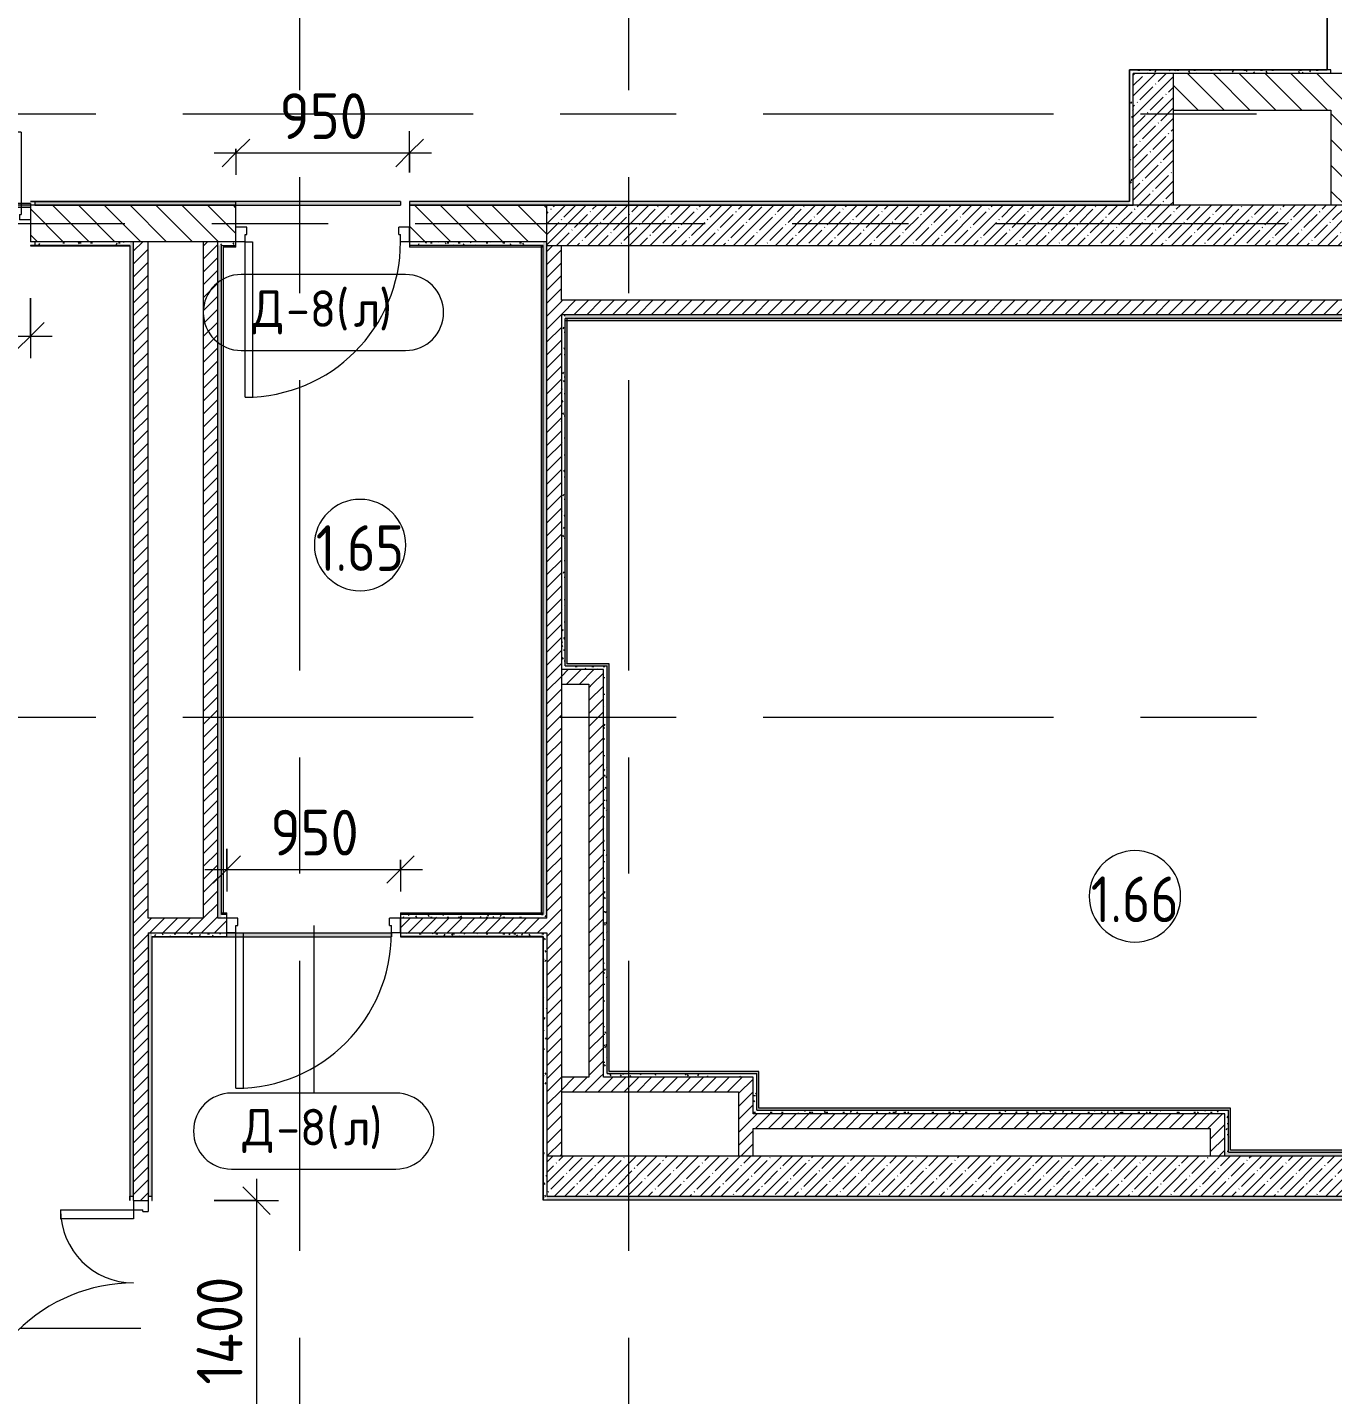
# Model space of a CAD drawing. Header units: millimetres. Extents: x 81459 to 274965, y -8553 to 29000.
# Drawn here: x 91368 to 98510, y 4094 to 11573 of the extents above; entities that cross this region are included whole.
import ezdxf

# ---------------------------------------------------------------- set-up
doc = ezdxf.new("R2010")
doc.units = ezdxf.units.MM
doc.linetypes.add('Осевая', pattern=[3175, 635, -476.25, 1587.5, -476.25])
for name, color, linetype, lineweight in [('A-ANNO-DIMS', 7, 'Continuous', 9), ('A-ANNO-DIMS-100', 7, 'Continuous', 9), ('A-AREA-IDEN', 7, 'Continuous', 9), ('A-DOOR-IDEN', 7, 'Continuous', 9), ('A-WALL', 7, 'Continuous', 9), ('I-WALL', 7, 'Continuous', 9), ('Ограждение', 7, 'Continuous', 9), ('Оси-2', 7, 'Осевая', 9), ('Поручни', 7, 'Continuous', 9)]:
    doc.layers.add(name, color=color, linetype=linetype, lineweight=lineweight)
for name, color, linetype, lineweight, true_color in [('A-DOOR-1', 1, 'Continuous', 9, 0xff0000), ('A-DOOR-2', 1, 'Continuous', 13, 0xff0000), ('A-DOOR-FRAM-1', 1, 'Continuous', 13, 0xff0000), ('A-WALL-1', 7, 'Continuous', 9, 0x3c3c3c), ('A-WALL-FNSH-1', 7, 'Continuous', 9, 0x3c3c3c)]:
    doc.layers.add(name, color=color, linetype=linetype, lineweight=lineweight, true_color=true_color)
doc.styles.add('GOST Common', font='GOST_Common.ttf', dxfattribs={"height": 200})
doc.styles.add('GOST Common_1', font='GOST_Common.ttf', dxfattribs={"width": 0.9, "height": 250})
doc.styles.add('ISOCPEUR', font='isocpeur.ttf', dxfattribs={"width": 0.9, "height": 250})
doc.dimstyles.new('ISO-2_5_0_9К_БОЛЬШОЙ', dxfattribs={"dimscale": 304.8, "dimtxt": 248.995294, "dimasz": 0.492126, "dimexe": 0.393701, "dimexo": 0.984252, "dimgap": 0, "dimtad": 1, "dimdec": 0, "dimrnd": 10, "dimzin": 0, "dimdsep": 46, "dimtxsty": 'ISOCPEUR', "dimblk1": 'OBLIQUE', "dimblk2": 'OBLIQUE', "dimsah": 1, "dimcen": 0.09, "dimdle": 0.393701, "dimazin": 0, "dimtfac": 1, "dimtdec": 4, "dimtix": 1, "dimtmove": 0, "dimatfit": 3, "dimfxl": 1, "dimtvp": 1, "dimtolj": 1, "dimtzin": 0, "dimarcsym": 2})
pattern_1 = [(45, (0, 0), (-35.35534, 35.35534), [])]
pattern_2 = [(135, (0, 0), (-70.71068, -70.71068), [])]
pattern_3 = [(45, (0, 0), (-57.024626, 57.024626), []), (45, (57.025, 0), (-57.024626, 57.024626), [100.806, -20.161, 3.353, -16.808])]
pattern_4 = [(0, (0, 0), (121.92, 30.48), [10.058, -81.382, 10.058, -81.382, -487.68]), (0, (0, 0), (121.92, 30.48), [-182.88, 10.058, -172.822, 10.058, -81.382, -213.36]), (0, (0, 0), (121.92, 30.48), [-457.2, 10.058, -50.902, 10.058, -142.342]), (120, (45.72, 15.24), (-87.356454, 90.345817), [10.058, -81.382, 10.058, -81.382, -487.68]), (120, (45.72, 15.24), (-87.356454, 90.345817), [-182.88, 10.058, -172.822, 10.058, -81.382, -213.36]), (120, (45.72, 15.24), (-87.356454, 90.345817), [-457.2, 10.058, -50.902, 10.058, -142.342]), (240, (60.96, 76.2), (-34.563546, -120.825817), [10.058, -81.382, 10.058, -81.382, -487.68]), (240, (60.96, 76.2), (-34.563546, -120.825817), [-182.88, 10.058, -172.822, 10.058, -81.382, -213.36]), (240, (60.96, 76.2), (-34.563546, -120.825817), [-457.2, 10.058, -50.902, 10.058, -142.342])]

# ---------------------------------------------------------------- blocks, each defined once
blk = doc.blocks.new('110_Дверь_СКБ_1Ст_Внутренняя1 - Д-8 950x2100h_охрана-31784688-План заполнения и маркировки дверных проемов 1 этажа в осях 23_1-33')
at = {"layer": 'A-DOOR-1'}
blk.add_arc((437.5, 100), 850, 90, 180, dxfattribs=at)
at = {"layer": 'A-DOOR-2'}
for p, q in [((437.5, 950), (397.5, 950)), ((397.5, 100), (397.5, 950)), ((437.5, 950), (437.5, 100)), ((437.5, 100), (397.5, 100))]:
    blk.add_line(p, q, dxfattribs=at)
at = {"layer": 'A-DOOR-FRAM-1'}
for p, q in [((-462.5, 100), (-462.5, 20)), ((-462.5, 100), (-412.5, 100)), ((-412.5, 100), (-412.5, 60)), ((437.5, 100), (437.5, 60)), ((437.5, 100), (487.5, 100)), ((487.5, 100), (487.5, 20)), ((-462.5, 20), (-402.5, 20)), ((-402.5, 60), (-412.5, 60)), ((-402.5, 60), (-402.5, 20)), ((427.5, 60), (427.5, 20)), ((437.5, 60), (427.5, 60)), ((427.5, 20), (487.5, 20))]:
    blk.add_line(p, q, dxfattribs=at)
blk = doc.blocks.new('110_Дверь_СКБ_1Ст_Внутренняя1 - Д-8 950x2100h_охрана-32224770-План заполнения и маркировки дверных проемов 1 этажа в осях 23_1-33')
at = {"layer": 'A-DOOR-1'}
blk.add_arc((437.5, 40), 850, 90, 180, dxfattribs=at)
at = {"layer": 'A-DOOR-2'}
for p, q in [((437.5, 890), (397.5, 890)), ((397.5, 40), (397.5, 890)), ((437.5, 890), (437.5, 40)), ((437.5, 40), (397.5, 40))]:
    blk.add_line(p, q, dxfattribs=at)
at = {"layer": 'A-DOOR-FRAM-1'}
for p, q in [((-462.5, 40), (-462.5, -40)), ((-462.5, 40), (-412.5, 40)), ((-412.5, 40), (-412.5, 0)), ((-402.5, 0), (-412.5, 0)), ((-402.5, 0), (-402.5, -40)), ((427.5, 0), (427.5, -40)), ((437.5, 0), (427.5, 0)), ((437.5, 40), (437.5, 0)), ((437.5, 40), (487.5, 40)), ((487.5, 40), (487.5, -40)), ((-462.5, -40), (-402.5, -40)), ((427.5, -40), (487.5, -40))]:
    blk.add_line(p, q, dxfattribs=at)
blk = doc.blocks.new('110_Дверь_СКБ_2Ст - Д-5_п_ Из игровой в коридор-32215844-План заполнения и маркировки дверных проемов 1 этажа в осях 23_1-33')
at = {"layer": 'A-DOOR-1'}
for centre, radius, start, end in [((-637.5, 40), 900, 0, 90), ((662.5, 40), 400, 90, 180)]:
    blk.add_arc(centre, radius, start, end, dxfattribs=at)
at = {"layer": 'A-DOOR-2'}
for p, q in [((-637.5, 940), (-587.5, 940)), ((-637.5, 940), (-637.5, 40)), ((-587.5, 40), (-587.5, 940)), ((662.5, 440), (612.5, 440)), ((612.5, 40), (612.5, 440)), ((662.5, 440), (662.5, 40)), ((-637.5, 40), (-587.5, 40)), ((662.5, 40), (612.5, 40))]:
    blk.add_line(p, q, dxfattribs=at)
at = {"layer": 'A-DOOR-FRAM-1'}
for p, q in [((-637.5, 40), (-687.5, 40)), ((-687.5, 40), (-687.5, -40)), ((-637.5, 40), (-637.5, -10)), ((712.5, 40), (662.5, 40)), ((662.5, 40), (662.5, -10)), ((712.5, 40), (712.5, -40)), ((-627.5, -40), (-687.5, -40)), ((-637.5, -10), (-627.5, -10)), ((-627.5, -10), (-627.5, -40)), ((652.5, -10), (662.5, -10)), ((652.5, -10), (652.5, -40)), ((712.5, -40), (652.5, -40))]:
    blk.add_line(p, q, dxfattribs=at)
blk = doc.blocks.new('110_Дверь_СКБ_2Ст - Д-2а_п_ Из коридора на лестницу-32215207-План заполнения и маркировки дверных проемов 1 этажа в осях 23_1-33')
at = {"layer": 'A-DOOR-1'}
for centre, radius, start, end in [((-637.5, 100), 900, 0, 90), ((662.5, 100), 400, 90, 180)]:
    blk.add_arc(centre, radius, start, end, dxfattribs=at)
at = {"layer": 'A-DOOR-2'}
for p, q in [((-637.5, 1000), (-587.5, 1000)), ((-637.5, 1000), (-637.5, 100)), ((-587.5, 100), (-587.5, 1000)), ((662.5, 500), (612.5, 500)), ((612.5, 100), (612.5, 500)), ((662.5, 500), (662.5, 100)), ((-637.5, 100), (-587.5, 100)), ((662.5, 100), (612.5, 100))]:
    blk.add_line(p, q, dxfattribs=at)
at = {"layer": 'A-DOOR-FRAM-1'}
for p, q in [((-637.5, 100), (-687.5, 100)), ((-687.5, 100), (-687.5, 20)), ((-637.5, 100), (-637.5, 50)), ((712.5, 100), (662.5, 100)), ((662.5, 100), (662.5, 50)), ((712.5, 100), (712.5, 20)), ((-627.5, 20), (-687.5, 20)), ((-637.5, 50), (-627.5, 50)), ((-627.5, 50), (-627.5, 20)), ((652.5, 50), (662.5, 50)), ((652.5, 50), (652.5, 20)), ((712.5, 20), (652.5, 20))]:
    blk.add_line(p, q, dxfattribs=at)
blk = doc.blocks.new('Ограждение - Ограждение-32872100-План заполнения и маркировки дверных проемов 1 этажа в осях 23_1-33')
at = {"layer": 'Ограждение'}
blk.add_hatch(color=256, dxfattribs=at).paths.add_polyline_path([(91385, 10590), (91385, 10610), (89985, 10610), (89985, 10590)])
at = {"layer": 'Поручни'}
for p, q in [((89985, 10600), (89985, 10610)), ((91385, 10610), (89985, 10610)), ((89985, 10590), (91385, 10590)), ((91385, 10610), (91385, 10600))]:
    blk.add_line(p, q, dxfattribs=at)
blk = doc.blocks.new('Ограждение - Ограждение-33123519-План заполнения и маркировки дверных проемов 1 этажа в осях 23_1-33')
at = {"layer": 'Ограждение'}
blk.add_hatch(color=256, dxfattribs=at).paths.add_polyline_path([(93360, 6599), (93360, 6619), (92460, 6619), (92460, 6600), (92546.4, 6599)])
at = {"layer": 'Поручни'}
for p, q in [((92410, 6599), (93360, 6599)), ((93360, 6619), (92460, 6619)), ((93360, 6619), (93360, 6599))]:
    blk.add_line(p, q, dxfattribs=at)
blk = doc.blocks.new('Ограждение - Ограждение-33477144-План заполнения и маркировки дверных проемов 1 этажа в осях 23_1-33')
at = {"layer": 'Ограждение'}
blk.add_hatch(color=256, dxfattribs=at).paths.add_polyline_path([(93410, 10600), (93410, 10620), (92510, 10620), (92510, 10600), (92546.4, 10600)])
at = {"layer": 'Поручни'}
for p, q in [((93410, 10620), (92510, 10620)), ((92510, 10600), (93410, 10600)), ((93410, 10620), (93410, 10600))]:
    blk.add_line(p, q, dxfattribs=at)
blk = doc.blocks.new('М_двери - Типоразмер_рамка-25223575-План заполнения и маркировки дверных проемов 1 этажа в осях 23_1-33')
at = {"layer": 'A-DOOR-IDEN'}
for p, q in [((4.496, 2.08), (-4.496, 2.08)), ((-4.496, -2.08), (4.496, -2.08))]:
    blk.add_line(p, q, dxfattribs=at)
for centre, start, end in [((-4.496, 0), 90, 270), ((4.496, 0), 270, 90)]:
    blk.add_arc(centre, 2.08, start, end, dxfattribs=at)
blk = doc.blocks.new('Марка_Помещения - Номер-25198446-План заполнения и маркировки дверных проемов 1 этажа в осях 23_1-33')
at = {"layer": 'A-AREA-IDEN'}
for start, end in [(360, 180), (180, 360)]:
    blk.add_arc((0, 0), 2.5, start, end, dxfattribs=at)
blk = doc.blocks.new('DIMBLOCK37-План заполнения и маркировки дверных проемов 1 этажа в осях 23_1-33')
at = {"layer": 'A-ANNO-DIMS-100'}
for p, q in [((89985, 10092), (89985, 9764.5)), ((89985, 9884.5), (89985, 10092)), ((91385, 10092), (91385, 9764.5)), ((91385, 9884.5), (91385, 10092)), ((89865, 9884.5), (91505, 9884.5))]:
    blk.add_line(p, q, dxfattribs=at)
at = {"layer": 'A-ANNO-DIMS-100', "lineweight": 20}
for p, q in [((89985, 9884.5), (90060, 9959.5)), ((91385, 9884.5), (91460, 9959.5)), ((89985, 9884.5), (89910, 9809.5)), ((91385, 9884.5), (91310, 9809.5))]:
    blk.add_line(p, q, dxfattribs=at)
at = {"layer": 'A-ANNO-DIMS-100', "color": 0, "insert": (90378.5, 10211.1), "char_height": 250, "width": 735.494, "attachment_point": 1, "line_spacing_factor": 1.149209, "style": 'ISOCPEUR'}
blk.add_mtext('1400', dxfattribs=at)
blk = doc.blocks.new('_Oblique')
at = {"color": 0, "linetype": 'ByBlock', "lineweight": -2}
blk.add_line((-0.5, -0.5), (0.5, 0.5), dxfattribs=at)
blk = doc.blocks.new('DIMBLOCK40-План заполнения и маркировки дверных проемов 1 этажа в осях 23_1-33')
at = {"layer": 'A-ANNO-DIMS-100'}
for p, q in [((93460, 10780), (93460, 11006.1)), ((92390, 10886.1), (93580, 10886.1)), ((92510, 10908), (92510, 10766.1)), ((92510, 10886.1), (92510, 10908)), ((93460, 10886.1), (93460, 10780))]:
    blk.add_line(p, q, dxfattribs=at)
at = {"layer": 'A-ANNO-DIMS-100', "lineweight": 20}
for p, q in [((92510, 10886.1), (92585, 10961.1)), ((93460, 10886.1), (93535, 10961.1)), ((92510, 10886.1), (92435, 10811.1)), ((93460, 10886.1), (93385, 10811.1))]:
    blk.add_line(p, q, dxfattribs=at)
at = {"layer": 'A-ANNO-DIMS-100', "color": 0, "insert": (92748, 11212.7), "char_height": 250, "width": 568.858, "attachment_point": 1, "line_spacing_factor": 1.149209, "style": 'ISOCPEUR'}
blk.add_mtext('950', dxfattribs=at)
blk = doc.blocks.new('DIMBLOCK44-План заполнения и маркировки дверных проемов 1 этажа в осях 23_1-33')
at = {"layer": 'A-ANNO-DIMS-100'}
for p, q in [((92622.1, 5275), (92622.1, 3635)), ((92390, 5155), (92742.1, 5155)), ((92622.1, 5155), (92390, 5155)), ((92390, 3755), (92742.1, 3755)), ((92622.1, 3755), (92390, 3755))]:
    blk.add_line(p, q, dxfattribs=at)
at = {"layer": 'A-ANNO-DIMS-100', "lineweight": 20}
for p, q in [((92622.1, 5155), (92547.1, 5230)), ((92622.1, 5155), (92697.1, 5080)), ((92622.1, 3755), (92547.1, 3830)), ((92622.1, 3755), (92697.1, 3680))]:
    blk.add_line(p, q, dxfattribs=at)
at = {"layer": 'A-ANNO-DIMS-100', "color": 0, "insert": (92295.5, 4148.5), "char_height": 250, "width": 735.494, "attachment_point": 1, "rotation": 90, "line_spacing_factor": 1.149209, "style": 'ISOCPEUR'}
blk.add_mtext('1400', dxfattribs=at)
blk = doc.blocks.new('DIMBLOCK47-План заполнения и маркировки дверных проемов 1 этажа в осях 23_1-33')
at = {"layer": 'A-ANNO-DIMS-100'}
for p, q in [((92460, 7080), (92460, 6846.5)), ((92460, 6966.5), (92460, 7080)), ((92340, 6966.5), (93530, 6966.5)), ((93410, 7020), (93410, 6846.5)), ((93410, 6966.5), (93410, 7020))]:
    blk.add_line(p, q, dxfattribs=at)
at = {"layer": 'A-ANNO-DIMS-100', "lineweight": 20}
for p, q in [((92460, 6966.5), (92535, 7041.5)), ((93410, 6966.5), (93485, 7041.5)), ((92460, 6966.5), (92385, 6891.5)), ((93410, 6966.5), (93335, 6891.5))]:
    blk.add_line(p, q, dxfattribs=at)
at = {"layer": 'A-ANNO-DIMS-100', "color": 0, "insert": (92698, 7293.1), "char_height": 250, "width": 568.858, "attachment_point": 1, "line_spacing_factor": 1.149209, "style": 'ISOCPEUR'}
blk.add_mtext('950', dxfattribs=at)

msp = doc.modelspace()

# ---------------------------------------------------------------- hatches: boundary and pattern name
at = {"layer": 'I-WALL'}
h = msp.add_hatch(dxfattribs=at)
h.set_pattern_fill('FP_4', color=256, style=0, pattern_type=2)
h.set_pattern_definition(pattern_2)
h.paths.add_polyline_path([(98500, 10600), (98700, 10600), (98700, 11320), (98500, 11320), (98500, 11120)])
h.paths.add_polyline_path([(98700, 13220), (98700, 13400), (98500, 13400), (98500, 13220)])
h = msp.add_hatch(dxfattribs=at)
h.set_pattern_fill('FP_31', color=256, style=0, pattern_type=2)
h.set_pattern_definition(pattern_4)
h.paths.add_polyline_path([(98500, 11320), (98500, 11340), (97399, 11340), (97399, 11320), (97419, 11320)])
h = msp.add_hatch(dxfattribs=at)
h.set_pattern_fill('FP_31', color=256, style=0, pattern_type=2)
h.set_pattern_definition(pattern_4)
h.paths.add_polyline_path([(97419, 10600), (97419, 11320), (97399, 11320), (97399, 10600)])
h = msp.add_hatch(dxfattribs=at)
h.set_pattern_fill('FP_2', color=256, style=0, pattern_type=2)
h.set_pattern_definition(pattern_3)
h.paths.add_polyline_path([(97639, 10600), (97639, 11320), (97419, 11320), (97419, 10600)])
h = msp.add_hatch(dxfattribs=at)
h.set_pattern_fill('FP_4', color=256, style=0, pattern_type=2)
h.set_pattern_definition(pattern_2)
h.paths.add_polyline_path([(98500, 11120), (98500, 11320), (97639, 11320), (97639, 11120)])
h = msp.add_hatch(dxfattribs=at)
h.set_pattern_fill('FP_31', color=256, style=0, pattern_type=2)
h.set_pattern_definition(pattern_4)
h.paths.add_polyline_path([(97399, 10600), (97398, 10620), (93460, 10620), (93460, 10600), (95205, 10600)])
h.paths.add_polyline_path([(92510, 10600), (92510, 10620), (91410, 10620), (91410, 10600)])
h.paths.add_polyline_path([(89960, 10600), (89960, 10620), (89359, 10620), (89359, 10600), (89887.9, 10600)])
h = msp.add_hatch(dxfattribs=at)
h.set_pattern_fill('FP_4', color=256, style=0, pattern_type=2)
h.set_pattern_definition(pattern_2)
h.paths.add_polyline_path([(107130, 10400), (107130, 10600), (105095, 10600), (105095, 10400), (105839.1, 10400)])
h.paths.add_polyline_path([(103645, 10400), (103645, 10600), (101610, 10600), (101610, 10400)])
h.paths.add_polyline_path([(94210, 10400), (94210, 10600), (93460, 10600), (93460, 10400)])
h.paths.add_polyline_path([(92030, 10400), (92510, 10400), (92510, 10600), (91385, 10600), (91385, 10400), (91950, 10400)])
h.paths.add_polyline_path([(89985, 10400), (89985, 10600), (89610, 10600), (89610, 10400), (89887.9, 10400)])
h = msp.add_hatch(dxfattribs=at)
h.set_pattern_fill('FP_2', color=256, style=0, pattern_type=2)
h.set_pattern_definition(pattern_3)
h.paths.add_polyline_path([(101610, 10380), (101610, 10600), (94210, 10600), (94210, 10380), (100522.1, 10380)])
h = msp.add_hatch(dxfattribs=at)
h.set_pattern_fill('FP_31', color=256, style=0, pattern_type=2)
h.set_pattern_definition(pattern_4)
h.paths.add_polyline_path([(91930, 10380), (91930, 10400), (91410, 10400), (91410, 10380), (91929, 10380)])
h.paths.add_polyline_path([(89610, 10380), (89960, 10380), (89960, 10400), (89610, 10400)])
h = msp.add_hatch(dxfattribs=at)
h.set_pattern_fill('FP_31', color=256, style=0, pattern_type=2)
h.set_pattern_definition(pattern_4)
h.paths.add_polyline_path([(91930, 170), (91950, 170), (91950, 3730), (91930, 3730), (91930, 171)])
h.paths.add_polyline_path([(91950, 5180), (91950, 10400), (91930, 10400), (91930, 5180)])
h = msp.add_hatch(dxfattribs=at)
h.set_pattern_fill('FP_3', color=256, style=0, pattern_type=2)
h.set_pattern_definition(pattern_1)
h.paths.add_polyline_path([(92030, 100), (92030, 3755), (91950, 3755), (91950, 100)])
h.paths.add_polyline_path([(91950, 5155), (92030, 5155), (92030, 10400), (91950, 10400), (91950, 7527.4)])
h = msp.add_hatch(dxfattribs=at)
h.set_pattern_fill('FP_3', color=256, style=0, pattern_type=2)
h.set_pattern_definition(pattern_1)
h.paths.add_polyline_path([(92410, 6700), (92410, 10400), (92330, 10400), (92330, 6700)])
h = msp.add_hatch(dxfattribs=at)
h.set_pattern_fill('FP_31', color=256, style=0, pattern_type=2)
h.set_pattern_definition(pattern_4)
h.paths.add_polyline_path([(94189.5, 10380), (94190, 10380), (94189.5, 10400), (93460, 10400), (93460, 10380), (94181, 10380)])
h.paths.add_polyline_path([(92510, 10380), (92510, 10400), (92410, 10400), (92410, 10380), (92439, 10380)])
h = msp.add_hatch(dxfattribs=at)
h.set_pattern_fill('FP_31', color=256, style=0, pattern_type=2)
h.set_pattern_definition(pattern_4)
h.paths.add_polyline_path([(94210, 6720), (94210, 10400), (94190, 10400), (94190, 6720)])
h = msp.add_hatch(dxfattribs=at)
h.set_pattern_fill('FP_31', color=256, style=0, pattern_type=2)
h.set_pattern_definition(pattern_4)
h.paths.add_polyline_path([(92410, 6700), (92430, 6700), (92430, 10380), (92410, 10380), (92410, 6720)])
h = msp.add_hatch(dxfattribs=at)
h.set_pattern_fill('FP_3', color=256, style=0, pattern_type=2)
h.set_pattern_definition(pattern_1)
h.paths.add_polyline_path([(94290, 5400), (94290, 10380), (94210, 10380), (94210, 5400)])
h = msp.add_hatch(dxfattribs=at)
h.set_pattern_fill('FP_3', color=256, style=0, pattern_type=2)
h.set_pattern_definition(pattern_1)
h.paths.add_polyline_path([(101080, 10000), (101080, 10080), (94290, 10080), (94290, 10000), (100522.1, 10000)])
h = msp.add_hatch(dxfattribs=at)
h.set_pattern_fill('FP_31', color=256, style=0, pattern_type=2)
h.set_pattern_definition(pattern_4)
h.paths.add_polyline_path([(94310, 8060), (94310, 10000), (94290, 10000), (94290, 8060)])
h = msp.add_hatch(dxfattribs=at)
h.set_pattern_fill('FP_31', color=256, style=0, pattern_type=2)
h.set_pattern_definition(pattern_4)
h.paths.add_polyline_path([(101080, 9980), (101080, 10000), (94310, 10000), (94310, 9980), (101060, 9980)])
for points in [[(94321, 8080), (94321, 9980), (94310, 9980), (94310, 8080)], [(101060, 9969), (101060, 9980), (94310, 9980), (94310, 9969), (100522.1, 9969)], [(94540, 8080), (94551, 8080), (94551, 8091), (94321, 8091), (94321, 8080), (94520, 8080)], [(94551, 5850), (94551, 8080), (94540, 8080), (94540, 5850)], [(95360, 5850), (95371, 5850), (95371, 5861), (94551, 5861), (94551, 5850), (95340, 5850)], [(95371, 5650), (95371, 5850), (95360, 5850), (95360, 5650)], [(97940, 5650), (97951, 5650), (97951, 5661), (95371, 5661), (95371, 5650), (97920, 5650)], [(97951, 5420), (97951, 5650), (97940, 5650), (97940, 5420)]]:
    msp.add_hatch(color=256, dxfattribs=at).paths.add_polyline_path(points)
h = msp.add_hatch(dxfattribs=at)
h.set_pattern_fill('FP_31', color=256, style=0, pattern_type=2)
h.set_pattern_definition(pattern_4)
h.paths.add_polyline_path([(94520, 8060), (94520, 8080), (94310, 8080), (94310, 8060)])
h = msp.add_hatch(dxfattribs=at)
h.set_pattern_fill('FP_31', color=256, style=0, pattern_type=2)
h.set_pattern_definition(pattern_4)
h.paths.add_polyline_path([(94520, 5850), (94540, 5850), (94540, 8080), (94520, 8080), (94520, 7527.4)])
h = msp.add_hatch(dxfattribs=at)
h.set_pattern_fill('FP_3', color=256, style=0, pattern_type=2)
h.set_pattern_definition(pattern_1)
h.paths.add_polyline_path([(94290, 7980), (94520, 7980), (94520, 8060), (94290, 8060)])
h = msp.add_hatch(dxfattribs=at)
h.set_pattern_fill('FP_3', color=256, style=0, pattern_type=2)
h.set_pattern_definition(pattern_1)
h.paths.add_polyline_path([(94440, 5830), (94520, 5830), (94520, 7980), (94440, 7980), (94440, 7527.4)])
h = msp.add_hatch(dxfattribs=at)
h.set_pattern_fill('FP_3', color=256, style=0, pattern_type=2)
h.set_pattern_definition(pattern_1)
h.paths.add_polyline_path([(94210, 6620), (94210, 6700), (93410, 6700), (93410, 6620)])
h.paths.add_polyline_path([(92030, 6620), (92460, 6620), (92460, 6700), (92030, 6700)])
h = msp.add_hatch(dxfattribs=at)
h.set_pattern_fill('FP_31', color=256, style=0, pattern_type=2)
h.set_pattern_definition(pattern_4)
h.paths.add_polyline_path([(94210, 6700), (94210, 6720), (93410, 6720), (93410, 6700), (94190, 6700)])
h.paths.add_polyline_path([(92430.5, 6700), (92460, 6700), (92460, 6720), (92430, 6720), (92430, 6700)])
h = msp.add_hatch(dxfattribs=at)
h.set_pattern_fill('FP_31', color=256, style=0, pattern_type=2)
h.set_pattern_definition(pattern_4)
h.paths.add_polyline_path([(92030, 525), (92050, 525), (92050, 3730), (92030, 3730), (92030, 2655.6)])
h.paths.add_polyline_path([(92030, 5180), (92050, 5180), (92050, 6620), (92030, 6620)])
h = msp.add_hatch(dxfattribs=at)
h.set_pattern_fill('FP_31', color=256, style=0, pattern_type=2)
h.set_pattern_definition(pattern_4)
h.paths.add_polyline_path([(94190, 6600), (94210, 6600), (94210, 6620), (93410, 6620), (93410, 6600), (94189, 6600)])
h.paths.add_polyline_path([(92460, 6600), (92460, 6620), (92050, 6620), (92050, 6600)])
h = msp.add_hatch(dxfattribs=at)
h.set_pattern_fill('FP_31', color=256, style=0, pattern_type=2)
h.set_pattern_definition(pattern_4)
h.paths.add_polyline_path([(94190, 5160), (94210, 5160), (94210, 6600), (94190, 6600), (94190, 6587)])
h = msp.add_hatch(dxfattribs=at)
h.set_pattern_fill('FP_31', color=256, style=0, pattern_type=2)
h.set_pattern_definition(pattern_4)
h.paths.add_polyline_path([(95340, 5830), (95340, 5850), (94520, 5850), (94520, 5830), (95205, 5830)])
h = msp.add_hatch(dxfattribs=at)
h.set_pattern_fill('FP_31', color=256, style=0, pattern_type=2)
h.set_pattern_definition(pattern_4)
h.paths.add_polyline_path([(95340, 5650), (95360, 5650), (95360, 5850), (95340, 5850), (95340, 5830)])
h = msp.add_hatch(dxfattribs=at)
h.set_pattern_fill('FP_3', color=256, style=0, pattern_type=2)
h.set_pattern_definition(pattern_1)
h.paths.add_polyline_path([(95260, 5750), (95260, 5830), (94290, 5830), (94290, 5750), (95205, 5750)])
h = msp.add_hatch(dxfattribs=at)
h.set_pattern_fill('FP_3', color=256, style=0, pattern_type=2)
h.set_pattern_definition(pattern_1)
h.paths.add_polyline_path([(95260, 5400), (95340, 5400), (95340, 5830), (95260, 5830), (95260, 5750)])
h = msp.add_hatch(dxfattribs=at)
h.set_pattern_fill('FP_31', color=256, style=0, pattern_type=2)
h.set_pattern_definition(pattern_4)
h.paths.add_polyline_path([(97920, 5630), (97920, 5650), (95340, 5650), (95340, 5630), (97863.5, 5630)])
h = msp.add_hatch(dxfattribs=at)
h.set_pattern_fill('FP_3', color=256, style=0, pattern_type=2)
h.set_pattern_definition(pattern_1)
h.paths.add_polyline_path([(97840, 5550), (97840, 5630), (95340, 5630), (95340, 5550)])
h = msp.add_hatch(dxfattribs=at)
h.set_pattern_fill('FP_3', color=256, style=0, pattern_type=2)
h.set_pattern_definition(pattern_1)
h.paths.add_polyline_path([(97863.5, 5400), (97920, 5400), (97920, 5630), (97840, 5630), (97840, 5400)])
h = msp.add_hatch(dxfattribs=at)
h.set_pattern_fill('FP_31', color=256, style=0, pattern_type=2)
h.set_pattern_definition(pattern_4)
h.paths.add_polyline_path([(97920, 5420), (97940, 5420), (97940, 5650), (97920, 5650), (97920, 5630)])
h = msp.add_hatch(dxfattribs=at)
h.set_pattern_fill('FP_2', color=256, style=0, pattern_type=2)
h.set_pattern_definition(pattern_3)
h.paths.add_polyline_path([(101570, 5180), (101610, 5180), (101610, 5400), (100710, 5400), (100710, 5180)])
h.paths.add_polyline_path([(99660, 5180), (99660, 5400), (94210, 5400), (94210, 5180), (97863.5, 5180)])
h = msp.add_hatch(dxfattribs=at)
h.set_pattern_fill('FP_31', color=256, style=0, pattern_type=2)
h.set_pattern_definition(pattern_4)
h.paths.add_polyline_path([(101080, 5400), (101080, 5420), (100710, 5420), (100710, 5400)])
h.paths.add_polyline_path([(99660, 5400), (99660, 5420), (97920, 5420), (97920, 5400)])
h = msp.add_hatch(color=256, dxfattribs=at)
h.paths.add_polyline_path([(101060, 5420), (101060, 5431), (100710, 5431), (100710, 5420)])
h.paths.add_polyline_path([(99660, 5420), (99660, 5431), (97951, 5431), (97951, 5420)])
h = msp.add_hatch(dxfattribs=at)
h.set_pattern_fill('FP_31', color=256, style=0, pattern_type=2)
h.set_pattern_definition(pattern_4)
h.paths.add_polyline_path([(101569, 5160), (101570, 5160), (101570, 5180), (100710, 5180), (100710, 5160)])
h.paths.add_polyline_path([(99660, 5160), (99660, 5180), (94210, 5180), (94210, 5160), (97863.5, 5160)])

# ---------------------------------------------------------------- linework, layer by layer
at = {"layer": 'A-DOOR-IDEN'}
for p, q in [((92935, 6660), (92935, 5743.8)), ((91990, 4455), (91326.8, 4455))]:
    msp.add_line(p, q, dxfattribs=at)
at = {"layer": 'A-WALL'}
for p, q in [((97399, 10620), (97399, 11320)), ((91410, 10620), (92510, 10620)), ((97399, 10620), (93460, 10620)), ((94210, 10400), (94210, 10600)), ((91930, 10380), (91410, 10380)), ((91930, 10380), (91930, 5180)), ((101060, 9980), (94310, 9980)), ((94310, 8080), (94540, 8080)), ((94540, 5850), (94540, 8080)), ((92460, 6700), (92410, 6700)), ((94210, 6700), (93410, 6700)), ((92050, 6600), (92460, 6600)), ((92050, 6600), (92050, 5180)), ((94190, 6600), (93410, 6600)), ((94190, 6600), (94190, 5160)), ((94540, 5850), (95340, 5850)), ((95360, 5650), (95360, 5850)), ((95360, 5650), (97940, 5650)), ((97940, 5420), (97940, 5650)), ((97940, 5420), (99660, 5420))]:
    msp.add_line(p, q, dxfattribs=at)
at = {"layer": 'A-WALL-1'}
for p, q in [((98700, 11320), (97419, 11320)), ((97419, 10600), (97419, 11320)), ((97639, 10600), (97639, 11320)), ((98500, 11340), (98480, 11340)), ((98500, 11320), (98500, 11340)), ((97639, 11120), (98500, 11120)), ((98500, 11120), (98500, 10600)), ((92510, 10600), (91385, 10600)), ((91385, 10600), (91385, 10400)), ((91410, 10620), (91410, 10600)), ((91410, 10600), (92510, 10600)), ((92510, 10600), (92510, 10620)), ((92510, 10400), (92510, 10600)), ((93460, 10620), (93460, 10600)), ((103645, 10600), (93460, 10600)), ((93460, 10600), (93460, 10400)), ((93460, 10600), (97419, 10600)), ((92510, 10400), (91385, 10400)), ((91410, 10400), (91410, 10380)), ((91950, 5155), (91950, 10400)), ((92030, 6700), (92030, 10400)), ((92330, 10400), (92330, 6700)), ((92410, 6700), (92410, 10400)), ((92510, 10380), (92510, 10400)), ((94210, 10400), (93460, 10400)), ((93460, 10400), (93460, 10380)), ((94210, 6700), (94210, 10400)), ((94210, 10380), (101610, 10380)), ((94290, 10080), (94290, 10380)), ((101080, 10080), (94290, 10080)), ((94290, 10000), (94290, 5400)), ((101080, 10000), (94290, 10000)), ((94310, 8080), (94310, 9980)), ((94520, 8060), (94290, 8060)), ((94520, 5830), (94520, 8060)), ((94290, 7980), (94440, 7980)), ((94440, 7980), (94440, 5830)), ((92330, 6700), (92030, 6700)), ((92460, 6600), (92460, 6720)), ((93410, 6720), (93410, 6600)), ((92030, 6620), (92460, 6620)), ((92030, 6620), (92030, 5155)), ((93410, 6620), (94210, 6620)), ((94210, 6620), (94210, 5180)), ((94440, 5830), (94290, 5830)), ((95340, 5830), (94520, 5830)), ((95340, 5630), (95340, 5830)), ((94290, 5750), (95260, 5750)), ((95260, 5750), (95260, 5400)), ((97920, 5630), (95340, 5630)), ((97920, 5400), (97920, 5630)), ((95340, 5550), (97840, 5550)), ((95340, 5400), (95340, 5550)), ((97840, 5550), (97840, 5400)), ((94210, 5400), (99660, 5400)), ((91930, 5180), (91950, 5180)), ((92030, 5180), (92050, 5180)), ((94210, 5180), (99660, 5180)), ((91950, 5155), (92030, 5155)), ((94190, 5160), (99660, 5160))]:
    msp.add_line(p, q, dxfattribs=at)
at = {"layer": 'A-WALL-FNSH-1'}
for p, q in [((98479, 13380), (98479, 11340)), ((98480, 11340), (98480, 13220)), ((98480, 11341), (97398, 11341)), ((97398, 11341), (97398, 10621)), ((97399, 11340), (98480, 11340)), ((97399, 11320), (97399, 11340)), ((92510, 10621), (91385, 10621)), ((91385, 10621), (91385, 10620)), ((92510, 10620), (92510, 10621)), ((97398, 10621), (93460, 10621)), ((93460, 10621), (93460, 10620)), ((91385, 10620), (91410, 10620)), ((91410, 10380), (91385, 10380)), ((91385, 10380), (91385, 10379)), ((91385, 10379), (91929, 10379)), ((91929, 10379), (91929, 5155)), ((94310, 9969), (101060, 9969)), ((94321, 8091), (94321, 9980)), ((94551, 8091), (94321, 8091)), ((94551, 5861), (94551, 8091)), ((92051, 6599), (92460, 6599)), ((92051, 5155), (92051, 6599)), ((92460, 6599), (92460, 6600)), ((93410, 6600), (93410, 6599)), ((93410, 6599), (94189, 6599)), ((94189, 6599), (94189, 5159)), ((95371, 5861), (94551, 5861)), ((95340, 5850), (95360, 5850)), ((95371, 5661), (95371, 5861)), ((97951, 5661), (95371, 5661)), ((97951, 5431), (97951, 5661)), ((99660, 5431), (97951, 5431)), ((91930, 5155), (91930, 5180)), ((92050, 5180), (92050, 5155)), ((91929, 5155), (91930, 5155)), ((92050, 5155), (92051, 5155)), ((94189, 5159), (99660, 5159))]:
    msp.add_line(p, q, dxfattribs=at)
at = {"layer": 'I-WALL'}
for p, q in [((92430, 10380), (92510, 10380)), ((92430, 6720), (92430, 10380)), ((92510, 10371), (92439, 10371)), ((92439, 10371), (92439, 6720)), ((92510, 10371), (92510, 10380)), ((93460, 10380), (93460, 10371)), ((94190, 10380), (93460, 10380)), ((94189.5, 10371), (93460, 10371)), ((94181, 6720.5), (94181, 10380)), ((94189.5, 10371), (94189.5, 10380)), ((94190, 6720), (94190, 10380)), ((92460, 6720), (92430, 6720)), ((92430.5, 6729), (92460, 6729)), ((92430.5, 6729), (92430.5, 6720)), ((92460, 6720), (92460, 6729)), ((93410, 6729), (94190, 6729)), ((93410, 6729), (93410, 6720)), ((94190, 6720), (93410, 6720)), ((94181, 6720.5), (94190, 6720.5))]:
    msp.add_line(p, q, dxfattribs=at)
at = {"layer": 'Оси-2'}
for p, q in [((92860, 593.7), (92860, 19415.1)), ((94660, 593.7), (94660, 19415.1)), ((84758.6, 11100), (120319, 11100)), ((86028.6, 10500), (120319, 10500)), ((84758.6, 7800), (122760, 7800))]:
    msp.add_line(p, q, dxfattribs=at)

# ---------------------------------------------------------------- block references
at = {"layer": 'A-AREA-IDEN', "xscale": 99.99999999999993, "yscale": 99.99999999999993, "zscale": 99.99999999999993}
for p in [(93188.8, 8741.4), (97428.1, 6819.8)]:
    msp.add_blockref('Марка_Помещения - Номер-25198446-План заполнения и маркировки дверных проемов 1 этажа в осях 23_1-33', p, dxfattribs=at)
at = {"layer": 'A-DOOR-1'}
msp.add_blockref('110_Дверь_СКБ_2Ст - Д-2а_п_ Из коридора на лестницу-32215207-План заполнения и маркировки дверных проемов 1 этажа в осях 23_1-33', (90672.5, 10500), dxfattribs=at)
for name, p, rotation in [('110_Дверь_СКБ_1Ст_Внутренняя1 - Д-8 950x2100h_охрана-31784688-План заполнения и маркировки дверных проемов 1 этажа в осях 23_1-33', (92997.5, 10500), 180), ('110_Дверь_СКБ_1Ст_Внутренняя1 - Д-8 950x2100h_охрана-32224770-План заполнения и маркировки дверных проемов 1 этажа в осях 23_1-33', (92947.5, 6660), 180), ('110_Дверь_СКБ_2Ст - Д-5_п_ Из игровой в коридор-32215844-План заполнения и маркировки дверных проемов 1 этажа в осях 23_1-33', (91990, 4442.5), 89.99999999999991)]:
    msp.add_blockref(name, p, dxfattribs=dict(at, rotation=rotation))
at = {"layer": 'A-DOOR-IDEN', "xscale": 99.99999999999993, "yscale": 99.99999999999993, "zscale": 99.99999999999993}
for p in [(92988.4, 10013.4), (92935, 5535.8)]:
    msp.add_blockref('М_двери - Типоразмер_рамка-25223575-План заполнения и маркировки дверных проемов 1 этажа в осях 23_1-33', p, dxfattribs=at)
at = {"layer": 'Поручни'}
for name in ['Ограждение - Ограждение-32872100-План заполнения и маркировки дверных проемов 1 этажа в осях 23_1-33', 'Ограждение - Ограждение-33477144-План заполнения и маркировки дверных проемов 1 этажа в осях 23_1-33', 'Ограждение - Ограждение-33123519-План заполнения и маркировки дверных проемов 1 этажа в осях 23_1-33']:
    msp.add_blockref(name, (0, 0), dxfattribs=at)

# ---------------------------------------------------------------- texts
at = {"layer": 'A-AREA-IDEN', "char_height": 250, "width": 606.076, "attachment_point": 1, "style": 'GOST Common_1'}
for s, insert in [('1.65', (92947, 8850)), ('1.66', (97186.2, 6928.4))]:
    msp.add_mtext(s, dxfattribs=dict(at, insert=insert))
at = {"layer": 'A-DOOR-IDEN', "char_height": 200, "attachment_point": 1, "style": 'GOST Common'}
for s, insert, width in [('\\fGOST Common|b0|i0|c204|p34|;Д', (92598.6, 10134.6), 224.472), ('-8(', (92783.8, 10134.6), 448.945), ('\\fGOST Common|b0|i0|c204|p34|;)', (93293.1, 10134.6), 96.202), ('\\fGOST Common|b0|i0|c204|p34|;л', (93154.2, 10134.6), 168.354), ('\\fGOST Common|b0|i0|c204|p34|;Д', (92545.3, 5657.1), 224.472), ('-8(', (92730.5, 5657.1), 448.945), ('\\fGOST Common|b0|i0|c204|p34|;)', (93239.8, 5657.1), 96.202), ('\\fGOST Common|b0|i0|c204|p34|;л', (93100.9, 5657.1), 168.354)]:
    msp.add_mtext(s, dxfattribs=dict(at, insert=insert, width=width))

# ---------------------------------------------------------------- dimensions: what is measured, and where the dimension line sits
at = {"layer": 'A-ANNO-DIMS'}
for base, p1, p2, override, picture, middle in [((93460, 10886.1), (92510, 10608), (93460, 10480), {"dimpost": '<>', "dimfxl": 958.584373}, 'DIMBLOCK40-План заполнения и маркировки дверных проемов 1 этажа в осях 23_1-33', (92985, 11011.1)), ((91385, 9884.5), (89985, 10392), (91385, 10392), {"dimpost": '<>', "dimfxl": 1400}, 'DIMBLOCK37-План заполнения и маркировки дверных проемов 1 этажа в осях 23_1-33', (90685, 10009.5)), ((93410, 6966.5), (92460, 6780), (93410, 6720), {"dimpost": '<>', "dimfxl": 951.892851}, 'DIMBLOCK47-План заполнения и маркировки дверных проемов 1 этажа в осях 23_1-33', (92935, 7091.5))]:
    dim = msp.add_linear_dim(base=base, p1=p1, p2=p2, dimstyle='ISO-2_5_0_9К_БОЛЬШОЙ', override=override, dxfattribs=at)
    dim.commit()
    dim.dimension.update_dxf_attribs({"geometry": picture, "text_midpoint": middle})
dim = msp.add_linear_dim(base=(92622.1, 3755), p1=(92090, 5155), p2=(92090, 3755), angle=90, dimstyle='ISO-2_5_0_9К_БОЛЬШОЙ', override={"dimpost": '<>', "dimfxl": 1400}, dxfattribs=at)
dim.commit()
dim.dimension.update_dxf_attribs({"geometry": 'DIMBLOCK44-План заполнения и маркировки дверных проемов 1 этажа в осях 23_1-33', "text_midpoint": (92497.1, 4455)})

doc.saveas('drawing.dxf')
